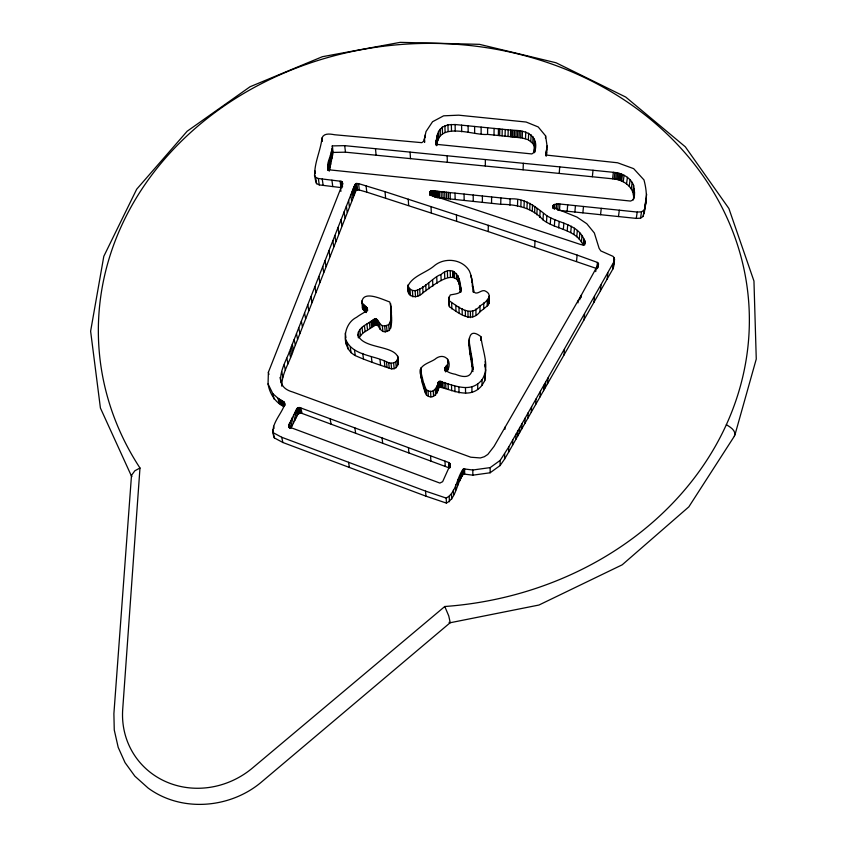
<?xml version="1.0" encoding="UTF-8"?>
<svg xmlns="http://www.w3.org/2000/svg" width="847" height="847" viewBox="0 0 847 847"><rect width="100%" height="100%" fill="white"/><g stroke="black" fill="none" stroke-linecap="round" stroke-linejoin="round"><path stroke-width="1.27" d="M390.943 307.334L389.758 301.966C382.696 299.647 362.167 289.229 361.86 302.877C372.309 311.135 365.121 310.764 356.555 317.318C342.283 324.348 341.129 348.011 355.253 355.571C365.576 360.271 376.343 363.839 387.079 367.45C390.001 368.572 393.548 369.938 396.248 367.545C408.614 342.368 362.421 352.087 357.921 334.385C359.001 326.656 367.81 324.2 373.209 319.827C377.794 316.153 378.831 324.465 382.293 325.64L384.665 326.042L388.657 324.676C392.362 319.774 390.372 313.072 390.943 307.334C391.049 314.893 393.283 323.734 389.207 330.489L385.258 331.855L382.886 331.452L380.081 329.176L377.794 325.354L376.047 324.708L362.738 333.189L359.117 337.646L358.376 331.865M391.483 313.221L390.658 303.692M460.207 285.873C464.145 293.941 455.739 293.708 450.244 294.957L448.614 298.822L449.386 306.678C458.068 312.67 470.974 323.734 479.995 311.781L480.005 305.862C484.6 303.321 494.034 295.857 486.019 291.41C481.922 288.329 477.687 295.497 474.14 292.183C472.33 285.09 472.467 277.445 469.238 270.722C462.197 259.14 445.257 257.16 434.86 265.312C426.846 272.618 412.51 275.762 408.01 285.968C405.332 296.884 416.565 299.944 423.045 292.723C434.098 284.645 460.122 263.163 460.323 291.866C462.335 280.018 454.532 262.665 440.927 274.566C432.097 276.768 415.252 300.484 408.01 285.968M480.831 340.039L480.831 336.566C460.62 321.14 472.584 364.708 472.922 371.6M481.128 133.731L481.138 127.103M481.043 339.679L480.831 336.566M481.17 340.303L481.17 337.995M482.377 202.338L482.398 195.964M448.487 361.33L447.544 364.623L447.735 370.277C452.806 359.964 443.436 351.801 434.744 359.424C428.783 363.247 417.095 365.481 420.737 375.232C422.028 381.986 423.405 388.995 426.517 395.147C433.833 400.726 437.317 392.225 439.265 387.026C453.05 390.001 470.466 399.922 482.028 385.311L482.038 379.721C490.286 366.995 482.483 351.124 481.054 337.371M479.995 311.781L483.732 308.837L483.764 302.908M485.32 166.044L485.363 159.543M482.028 385.311L484.759 380.631L484.791 375.02M485.352 369.44L485.215 361.351M485.829 369.821L484.759 380.631M535.113 143.905L533.949 152.492L531.821 153.932L437.687 144.466L435.845 142.815L438.545 131.391L442.303 127.166L447.936 124.827L455.104 124.52L513.102 130.322C526.453 130.089 539.751 135.965 534.637 152.227L534.044 145.737L532.71 143.408L528.38 139.797L522.207 137.945L487.586 134.387L487.628 127.759M483.732 308.837L487.205 305.968L487.258 300.029M597.453 262.432L596.733 268.563L488.221 231.57L488.285 225.323L385.036 191.676L358.599 183.619L356.058 183.534L354.152 186.351L291.347 346.719C287.006 361.118 268.954 385.406 292.702 392.002L470.773 457.211L480.365 457.952L484.315 456.724L487.808 454.447L494.045 446.401L581.444 294.894L598.533 263.883L597.453 262.432L577.135 255.085L488.285 225.323M487.205 305.968L488.306 304.782L488.37 298.832M488.306 304.782L488.994 303.48L489.047 297.519M489.301 296.122L488.994 303.48M491.546 203.312L491.62 196.938M494.002 135.033L494.087 128.405M314.396 175.096L315.592 177.256L318.334 178.505L341.33 181.332L342.728 183.45L268.393 372.225L268.054 383.903L272.798 393.622L277.964 398.217L284.285 402.166L284.857 403.955C281.268 415.189 268.859 425.385 274.333 437.899L282.909 442.515L425.935 496.173L446.411 503.097C456.829 497.613 456.427 482.578 463.553 474.013L472.848 475.167L490.106 472.785L490.18 467.608L500.185 460.376L508.772 446.941L614.424 260.961L614.128 257.668L612.974 256.323L600.798 250.903L599.115 248.34L594.35 232.989L586.791 223.724L576.934 217.076L554.16 207.78L553.112 206.626L553.313 205.186L556.553 203.926L559.941 204.021L637.219 212.057L641.518 211.835L644.154 210.056C647.616 200.347 646.6 189.696 643.974 179.913L633.651 168.648L617.601 162.783L547.014 155.149L546.029 153.498L547.067 145.959L545.606 135.891L538.216 126.955L526.167 122.042L458.682 115.171L443.627 115.827L432.563 121.724L426.02 131.55L423.945 141.057L421.817 142.667L334.66 134.758C330.362 133.974 323.829 132.767 321.955 138.082C320.526 153.085 310.785 168.892 316.556 183.651L319.277 184.9L342.146 187.727M498.354 135.478L498.47 128.85M499.677 135.605L499.794 128.988M502.102 135.848L502.229 129.231M583.827 238.843C586.113 241.236 584.621 246.435 580.714 244.539L430.954 194.948C428.338 194.122 429.98 190.035 432.478 190.776L510.116 198.886C524.96 197.838 536.162 207.25 546.897 215.805C559.232 223.386 577.061 224.063 583.827 238.843L583.191 245.069C575.716 228.997 555.621 229.601 543.001 219.86C532.255 207.79 516.321 204.392 500.736 204.286L500.873 197.912M505.066 136.155L505.225 129.527M508.041 136.452L508.211 129.824M490.106 472.785L500.048 465.585L500.185 460.376M510.466 136.695L510.656 130.078M511.789 136.833L511.98 130.205M509.926 205.26L510.116 198.886M512.901 136.949L513.102 130.322M504.971 429.249L505.034 427.1M514.436 137.098L514.648 130.48M500.048 465.585L504.526 459.169L504.696 453.928M515.982 137.256L516.204 130.639M517.538 137.426L517.761 130.798M519.095 137.585L519.327 130.967M504.526 459.169L508.581 452.224L508.772 446.941M517.475 206.065L517.708 199.701M520.651 137.765L520.894 131.137M522.207 137.945L522.461 131.317M520.841 206.626L521.085 200.263M633.567 198.621C634.562 187.049 623.053 179.342 612.582 178.802L523.086 169.792L523.34 163.28M508.581 452.224L512.52 445.278L512.731 439.964M525.489 138.622L525.765 131.994M523.997 207.409L524.272 201.046M528.38 139.797L528.666 133.18M512.52 445.278L515.77 439.487L516.003 434.14M526.95 208.415L527.236 202.062M530.804 141.407L531.111 134.8M515.77 439.487L517.633 436.173L517.877 430.816M529.703 209.654L530.01 203.301M532.71 143.408L533.028 136.801M517.633 436.173L519.507 432.838L519.762 427.47M534.044 145.737L534.362 139.141M534.245 152.396L534.468 149.199M534.478 152.661L535.06 141.745M532.244 211.115L532.572 204.762M519.507 432.838L521.731 428.931L522.006 423.542M534.584 212.798L534.912 206.456M521.731 428.931L524.801 423.553L525.098 418.132M534.701 247.059L535.029 240.855M536.807 214.81L537.157 208.478M527.872 418.185L528.179 412.743M539.772 217.425L540.142 211.104M545.479 138.093L545.606 135.891M546.093 156.049L546.41 150.808M546.643 149.22L546.251 155.784L546.675 152.534M546.474 154.143L547.067 145.959M531.281 412.224L531.609 406.751M543.001 219.86L543.382 213.539M546.495 222.105L546.897 215.805M734.18 436.184L734.931 434.924C735.365 429.927 729.987 426.983 726.366 424.665M535.664 404.548L536.024 399.032M550.264 224.19L550.698 217.891M552.869 208.426L553.049 205.885M553.133 207.727L553.313 205.186M524.801 423.553L540.068 396.83L540.45 391.282M553.599 208.447L553.864 204.635M554.34 209.347L554.7 204.265M139.977 468.01L122.709 709.331A81.968 76.601 -35.9 0 0 165.334 781.442A81.968 76.601 -35.9 0 0 252.565 767.954L444.781 606.505A325.682 281.86 -3.7 0 0 741.993 260.569A325.682 281.86 -3.7 0 0 308.499 63.589A325.682 281.86 -3.7 0 0 139.977 468.01L134.853 470.784L131.507 475.315L113.89 713.693L114.26 729.987L118.199 747.372L125.038 762.618L134.864 776.18L148.14 788.07C181.639 812.728 230.405 808.44 261.585 781.95L450.233 622.672L448.762 615.949L444.781 606.505M288.615 425.459L296.842 408.635L299.679 407.545L448.751 462.536L450.128 465.067L442.642 481.678L439.889 483.076L290.436 427.47L288.615 425.459L289.102 427.597M554.33 226.096L554.785 219.807M556.183 209.008L556.553 203.926M559.232 173.391L559.708 166.891L344.697 145.652L332.268 145.906C334.131 151.994 323.385 165.779 329.631 169.876L630.464 201.057C636.478 199.987 634.212 189.527 633.598 185.377C630.475 177.224 621.687 172.947 613.376 172.312L559.708 166.891M540.068 396.83L543.53 390.742L543.943 385.163M543.53 390.742L544.399 389.218L544.812 383.627M558.194 203.883L557.718 210.236L636.266 218.399L640.544 218.177L643.169 216.409L645.372 206.202M544.399 389.218L545.267 387.693L545.69 382.103M559.465 210.384L559.941 204.021M558.692 227.843L559.168 221.554M545.267 387.693L547.586 383.627L548.03 378.006M563.35 229.421L563.858 223.142M469.069 340.102C469.683 352.966 482.239 385.247 455.315 374.247C449.884 373.411 440.694 370.033 447.544 364.623M567.162 211.189L567.691 204.836M567.204 230.818L567.744 224.55M570.73 232.502L571.291 226.234M574.88 211.994L575.452 205.641M573.917 234.46L574.488 228.203M547.586 383.627L563.975 355.02L564.504 349.271M576.765 236.694L577.358 230.448M563.975 355.02L612.804 269.113L614.594 259.182M576.542 261.236L577.135 255.085M579.253 239.214L579.867 232.967M582.863 212.83L583.488 206.477M581.402 241.998L582.016 235.773M583.678 244.582L584.186 239.606M577.993 302.866L578.236 300.484M583.827 244.931L584.345 239.966M584.208 244.37L584.472 240.304M584.324 244.688L584.705 240.961M584.631 244.042L584.801 241.268M584.705 244.942L584.959 241.861M592.349 176.727L593.027 170.236M579.666 299.912L579.909 297.519M580.417 298.589L580.671 296.196M644.323 212.978L645.573 201.734M581.19 297.286L581.487 294.798M583.964 320.007L584.621 314.099M408.445 291.961L408.593 290.616M600.544 214.683L601.275 208.341M595.727 271.591L596.013 269.155M597.41 268.594L598.183 263.078M593.853 302.464L594.573 296.482M597.971 267.599L598.533 263.883M612.582 178.802L613.376 172.312M600.311 291.093L601.063 285.058M614.128 179.003L614.933 172.513M615.578 179.236L616.394 172.746M616.944 179.5L617.77 173.01M618.236 179.808L619.072 173.317M469.132 345.862L469.397 343.818M619.443 180.157L620.279 173.667M607.119 279.108L607.913 273.02M620.576 180.538L621.423 174.059M621.634 180.962L622.481 174.482M618.469 216.557L619.316 210.204M623.223 181.745L624.08 175.255M613.63 261.363L614.128 257.668M612.804 269.113L613.62 262.983M613.599 267.101L614.424 260.961M626.547 183.82L627.426 177.341M629.226 186.192L630.126 179.723M631.269 188.86L632.19 182.401M632.677 191.824L633.598 185.377M633.44 195.075L634.371 188.637M633.408 199.892L634.488 192.195M636.266 218.399L637.219 212.057M398.281 364.379L397.794 356.142M640.544 218.177L641.518 211.835M643.169 216.409L644.154 210.056M645.88 199.458L646.674 194.334M645.255 204.709L646.261 198.314M644.821 208.68L645.816 202.306M487.586 134.387C473.981 135.944 438.471 120.274 436.681 145.716L436.427 139.141M420.366 369.61L423.553 382.918L426.189 389.609C433.548 395.221 437.052 386.687 439.011 381.446C452.88 384.432 470.403 394.406 482.038 379.721M328.477 164.074L329.356 170.522L333.125 152.428L332.268 145.906M448.804 304.761L449.27 302.824M281.786 386.168C281.638 373.516 289.812 361.987 293.486 349.938L356.111 190.321L359.308 190.003L366.751 192.131L488.221 231.57M734.931 434.924L756.265 359.054L753.957 281.056L728.886 208.5L685.318 146.817L625.753 97.077L556.034 62.763L479.455 44.34L400.197 42.35L322.379 56.707L250.045 86.754L187.134 131.253L136.685 189.209L103.81 256.313L90.618 331.209L100.412 408.021L131.74 476.692L131.507 475.315M420.737 375.232L421.404 373.315L421.044 367.683M345.502 338.662C351.134 355.221 372.871 355.126 386.497 361.796C390.414 364.062 396.385 363.787 397.772 358.715M273.03 432.595L281.649 437.232L425.586 491.122L446.2 498.078C456.586 492.499 456.459 477.623 463.457 468.846L472.817 470.011L490.18 467.608M449.376 467.957L300.812 412.965L297.996 414.056L290.87 428.169L289.663 422.822M734.042 436.692L688.823 506.866L622.206 564.811L538.957 605.033L449.799 622.82L449.058 622.312M448.614 298.822L449.206 300.738C457.941 306.762 470.921 317.869 480.005 305.862M333.125 152.428L345.481 152.185L523.086 169.792M500.736 204.286L439.508 197.849L439.275 191.464M453.124 271.315L453.283 277.371M268.054 383.903C269.59 393.506 275.106 402.336 283.957 406.602L282.718 401.15M361.722 301.024L362.58 308.784L365.703 312.204L365.004 306.318M397.645 360.526L398.482 363.077M272.628 429.598L274.333 437.899M273.528 426.253L274.057 428.391M281.649 437.232L282.909 442.515M272.798 393.622L274.1 399.106M268.393 372.225L268.923 374.459M277.964 398.217L279.224 403.68M279.341 399.117L280.601 404.58M281.966 400.695L283.205 406.147M280.802 400.006L282.051 405.459M288.975 424.188L289.939 428.466M288.774 424.612L289.494 427.82M283.491 401.616L284.476 405.978M288.647 425.035L289.123 427.174M280.008 377.434L281.257 382.992M284.285 402.166L285.026 405.438M290.786 420.599L291.982 425.967M281.67 371.505L282.898 377.095M292.162 417.878L293.348 423.256M293.613 415.019L294.788 420.408M294.957 412.351L296.122 417.751M284.232 364.845L285.45 370.457M296.027 410.234L297.181 415.644M286.815 358.228L288.012 363.871M297.128 408.275L298.282 413.696M296.842 408.635L297.996 414.056M296.641 409.006L297.795 414.427M298.747 407.492L299.891 412.913M298.292 407.576L299.436 413.008M297.869 407.746L299.012 413.167M297.477 407.979L298.62 413.4M299.679 407.545L300.812 412.965M299.213 407.471L300.357 412.902M289.378 351.717L290.553 357.392M300.865 407.958L301.998 413.389M290.362 349.218L291.537 354.904M291.347 346.719L292.511 352.426M292.321 344.231L293.486 349.938M294.184 339.488L295.328 345.216M296.471 333.633L297.604 339.393M298.758 327.81L299.87 333.591M301.363 321.182L302.453 327.006M304.571 312.977L305.64 318.832M307.779 304.804L308.827 310.69M330.118 418.757L331.071 424.135M310.955 296.683L311.982 302.601M314.915 286.551L315.92 292.522M391.198 309.6L391.483 311.325M318.853 276.482L319.827 282.496M348.562 462.293L349.398 467.459M322.76 266.487L323.702 272.533M325.079 260.537L326.01 266.614M314.915 170.84L315.306 173.413M315.592 177.256L316.556 183.651M354.861 427.883L355.645 433.219M318.334 178.505L319.277 184.9M328.975 250.564L329.885 256.683M484.833 364.708L485.172 367.026M345.28 333.125L345.947 337.741M322.241 179.035L323.162 185.429M332.85 240.654L333.729 246.816M347.228 343.279L348.043 349.006M334.893 235.413L335.761 241.586M350.266 347.079L351.06 352.797M327.694 167.462L328.043 170.046M327.62 167.801L327.969 170.385M321.955 138.082L322.315 140.708M321.839 138.664L322.209 141.29M328.784 162.613L329.663 169.072M328.329 164.699L329.218 171.147M328.149 165.472L328.678 169.336M328.064 165.864L328.498 170.12M327.874 166.658L328.138 169.633M329.779 157.891L330.658 164.371M329.239 160.507L330.108 166.965M331.908 180.178L332.776 186.573M337.995 227.462L338.842 233.677M354.48 349.875L355.253 355.571M331.029 151.878L331.897 158.378M330.394 154.969L331.262 161.459M341.087 219.564L341.913 225.81M331.664 148.807L332.532 155.319M357.921 334.385L358.366 337.847M340.123 181.163L340.949 187.558M344.168 211.697L344.973 217.975M340.61 188.817L340.939 191.358M342.336 181.946L342.664 184.498M341.892 181.576L342.537 186.689M341.33 181.332L341.987 186.446M359.763 329.494L360.494 335.285M362.76 353.411L363.49 359.096M362.008 327.387L362.738 333.189M346.391 206.033L347.185 212.332M364.411 325.693L365.121 331.495M348.615 200.39L349.388 206.71M364.379 305.883L365.078 311.781M350.827 194.778L351.59 201.12M344.697 145.652L345.481 152.185M363.797 305.449L364.506 311.347M362.908 304.602L363.617 310.51M366.296 307.175L366.709 310.711M352.214 191.274L352.966 197.626M365.925 306.932L366.486 311.643M365.565 306.688L366.264 312.575M371.325 356.619L372.002 362.294M366.857 324.03L367.545 329.854M369.345 322.379L370.023 328.202M367.365 308.308L367.64 310.669M353.178 188.807L353.93 195.181M367.09 307.832L367.365 310.182M366.656 307.429L367.069 310.965M382.061 437.92L382.685 443.225M355.38 183.937L356.111 190.321M370.944 321.331L371.611 327.154M354.904 184.508L355.634 190.882M354.152 186.351L354.893 192.735M356.862 183.354L357.582 189.739M372.077 320.579L372.733 326.413M356.058 183.534L356.778 189.919M374.152 319.203L374.798 325.036M358.599 183.619L359.308 190.003M373.209 319.827L373.866 325.661M379.985 359.604L380.599 365.269M375.412 318.864L376.047 324.708M374.766 318.959L375.401 324.803M377.529 319.975L378.164 325.82M377.169 319.51L377.794 325.354M376.671 319.16L377.307 324.994M376.068 318.938L376.703 324.772M379.467 323.353L380.081 329.176M366.084 185.758L366.751 192.131M384.316 361.066L384.909 366.719M386.497 361.796L387.079 367.45M382.293 325.64L382.886 331.452M388.678 362.537L389.249 368.191M384.665 326.042L385.258 331.855M391.06 363.268L391.61 368.921M386.507 325.724L387.079 331.537M388.657 324.676L389.207 330.489M390.223 322.347L390.763 328.181M393.633 363.088L394.162 368.741M390.922 309.441L391.462 315.328M395.729 361.891L396.248 367.545M390.901 311.548L391.441 317.424M375.496 148.723L376.1 155.245M390.891 313.104L391.42 320.632M390.859 317.011L391.399 322.855M390.848 318.123L391.399 323.978M397.19 360.091L397.698 365.756M385.036 191.676L385.597 198.039M408.445 447.65L408.889 452.912M362.442 306.932L362.58 308.784M408.159 284.624L408.72 293.327M410.033 289.695L410.456 295.667M408.963 288.605L409.397 294.576M425.586 491.122L425.935 496.173M412.404 290.86L412.817 296.831M415.125 290.881L415.517 296.852M408.233 199.13L408.656 205.472M422.155 377.931L422.505 383.522M420.821 372.627L421.192 378.238M423.553 382.918L423.902 388.477M417.497 290.066L417.867 296.037M426.189 389.609L426.517 395.147M419.667 288.742L420.027 294.724M425.014 387.566L425.353 393.114M410.086 152.142L410.488 158.654M430.572 455.824L430.89 461.043M422.695 286.731L423.045 292.723M428.042 390.838L428.37 396.375M430.562 391.261L430.869 396.788M425.723 284.708L426.052 290.712M433.262 390.88L433.548 396.407M428.709 282.707L429.016 288.711M424.347 139.13L424.474 141.756M435.284 389.758L435.559 395.295M432.605 280.092L432.891 286.106M437.634 384.03L437.804 390.096M437.433 385.216L437.698 390.774M437.296 385.904L437.56 391.452M425.215 134.98L425.342 137.616M437.158 386.497L437.423 392.045M424.506 138.379L424.696 142.328M436.671 387.852L436.936 393.4M430.35 191.348L430.52 195.17M431.017 206.52L431.303 212.841M439.011 381.446L439.265 387.026M430.043 191.676L430.212 195.498M429.821 192.057L429.937 194.609M429.715 192.428L429.821 195.011M438.471 381.828L438.735 387.397M438.079 382.315L438.344 387.884M437.857 382.876L438.111 388.445M437.74 383.479L437.994 389.038M432.161 190.755L432.383 195.848M440.302 381.139L440.546 386.719M431.652 190.776L431.875 195.879M431.165 190.882L431.335 194.715M439.635 381.214L439.889 386.793M430.721 191.083L430.901 194.905M444.993 461.139L445.215 466.337M433.177 190.85L433.389 195.953M436.756 277.318L437.01 283.353M446.2 498.078L446.411 503.097M440.969 381.235L441.202 386.804M432.478 190.776L432.701 195.879M435.453 191.083L435.707 197.457M434.225 190.956L434.49 197.33M442.335 381.722L442.568 387.291M437.624 191.306L437.867 197.679M449.217 496.723L449.408 501.742M436.65 191.2L436.904 197.584L438.418 197.732L438.174 191.358M444.019 382.346L444.241 387.915M346.243 342.199L346.328 344.411M437.147 135.34L437.391 141.936M445.84 366.899L446.009 371.41M436.936 136.282L437.179 142.868M445.67 367.1L445.84 371.621M449.185 462.758L449.323 466.655M436.756 137.225L436.999 143.799M445.49 367.323L445.66 371.833M436.586 138.177L436.83 144.752M445.268 367.587L445.395 370.975M448.751 462.536L448.952 467.724M445.12 367.778L445.257 371.155M445.67 382.971L445.882 388.54M436.258 140.189L436.332 144.562M444.834 368.318L444.919 370.573M436.11 141.057L436.258 144.996M435.866 142.381L435.972 145.006M440.927 274.566L441.16 280.611M441.075 191.655L441.308 198.029M438.545 131.391L438.788 137.987M451.472 494.235L451.652 499.264M450.032 463.785L450.17 467.671M446.263 366.38L446.433 370.891M449.821 463.394L449.969 467.29M437.666 133.487L437.91 140.083M437.38 134.419L437.624 141.004M446.062 366.624L446.231 371.145M449.535 463.055L449.683 466.941M442.886 191.835L443.097 198.209M440.175 129.051L440.398 135.668M447.703 359.181L447.819 362.59M444.569 272.268L444.77 278.324M448.127 383.903L448.317 389.472M447.375 271.167L447.576 277.223M444.696 192.025L444.897 198.399M442.303 127.166L442.515 133.784M453.367 490.085L453.537 495.146M446.496 192.205L446.697 198.579M449.09 296.873L449.386 306.678M451.504 385.152L451.684 390.721M448.307 192.396L448.487 198.77M447.152 155.784L447.343 162.296M450.212 270.818L450.392 276.884M444.908 125.758L445.099 132.376M455.622 484.844L455.781 489.926M450.117 192.576L450.286 198.96M457.952 479.677L458.089 484.791M447.936 124.827L448.116 131.454M454.85 386.285L455.008 391.843M451.673 302.993L451.843 308.922M452.933 271.252L453.092 277.308M451.345 124.414L451.504 131.041M455.813 305.322L455.961 311.241M459.815 475.633L459.932 480.768M454.373 271.845L454.521 277.901M455.008 193.095L455.146 199.469M456.501 273.412L456.639 279.457M458.915 387.397L459.042 392.944M460.789 473.494L460.906 478.64M458.926 278.24L459.053 284.274M462.589 469.609L462.695 474.765M455.104 124.52L455.241 131.147M458.968 306.995L459.095 312.903M458.047 275.582L458.174 281.627M456.469 214.842L456.607 221.131M461.763 471.366L461.869 476.512M460.641 288.711L460.704 292.3M460.461 287.578L460.556 292.363M459.805 283.332L459.921 289.346M463.457 468.846L463.553 474.013M459.381 280.781L459.508 286.805M462.134 308.7L462.24 314.597M464.59 468.539L464.685 473.706M461.583 125.155L461.689 131.793M465.479 387.831L465.575 393.379M464.071 194.048L464.156 200.421M465.321 310.436L465.416 316.333M469.333 338.038L469.534 349.705M467.968 311.558L468.031 317.445M470.953 353.771L470.996 359.477M470.413 311.76L470.466 317.646M468.105 125.801L468.169 132.428M470.17 348.869L470.223 354.597M472.287 281.765L472.319 286.582M472.594 363.914L472.637 369.578M471.715 278.599L471.747 282.22M472.118 360.864L472.16 366.539M472.817 470.011L472.848 475.167M471.059 275.497L471.08 277.911M471.62 357.847L471.673 363.532M471.906 386.56L471.948 392.119M473.208 195.001L473.24 201.374M473.388 288.668L473.409 292.257M473.145 287.101L473.166 291.897M472.753 311.071L472.795 316.969M473.028 366.973L473.05 369.228M474.616 126.457L474.648 133.085M475.929 308.911L475.95 314.819M477.719 383.659L477.729 389.239"/></g></svg>
